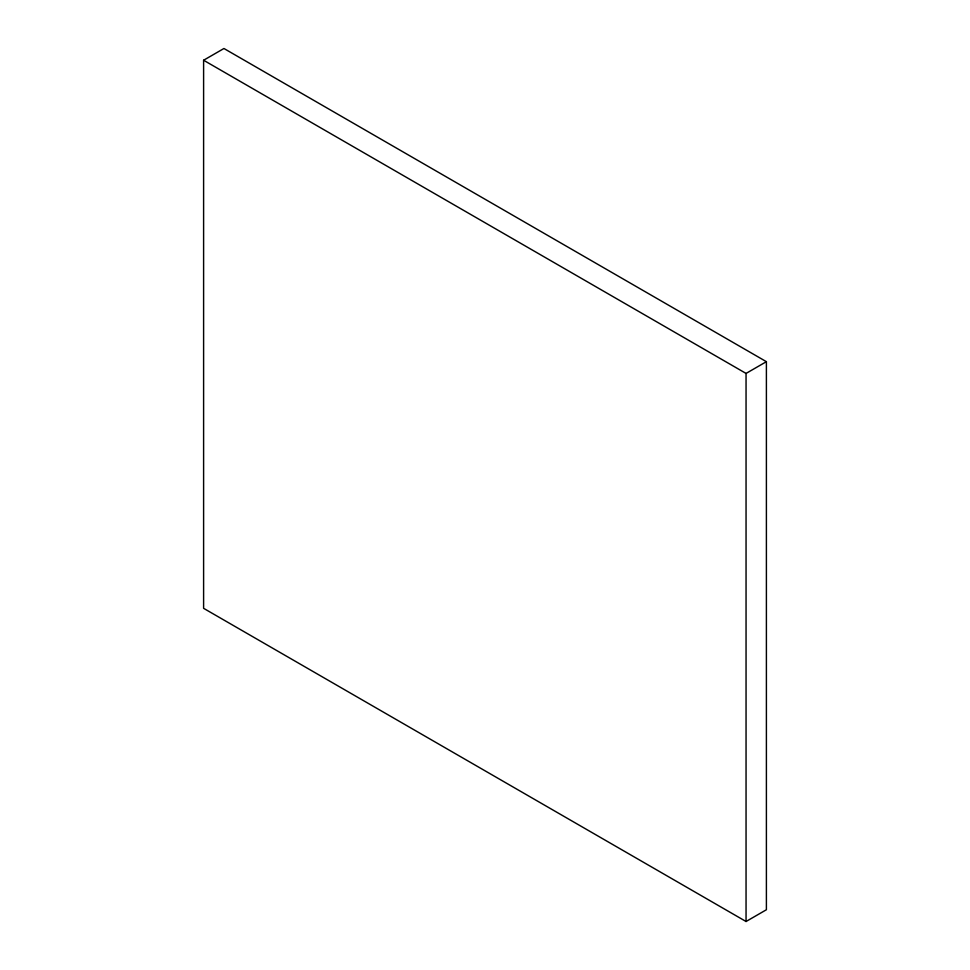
<?xml version="1.0" encoding="UTF-8"?>
<svg xmlns="http://www.w3.org/2000/svg" width="970" height="970" viewBox="0 0 970 970"><rect width="100%" height="100%" fill="white"/><g stroke="black" fill="none" stroke-linecap="round" stroke-linejoin="round"><path stroke-width="1.45" d="M203.603 60.249L223.949 48.5L766.397 361.677L766.397 909.751L746.051 921.5L203.603 608.323L203.603 60.249L746.051 373.426L766.397 361.677M746.051 373.426L746.051 921.5"/></g></svg>
